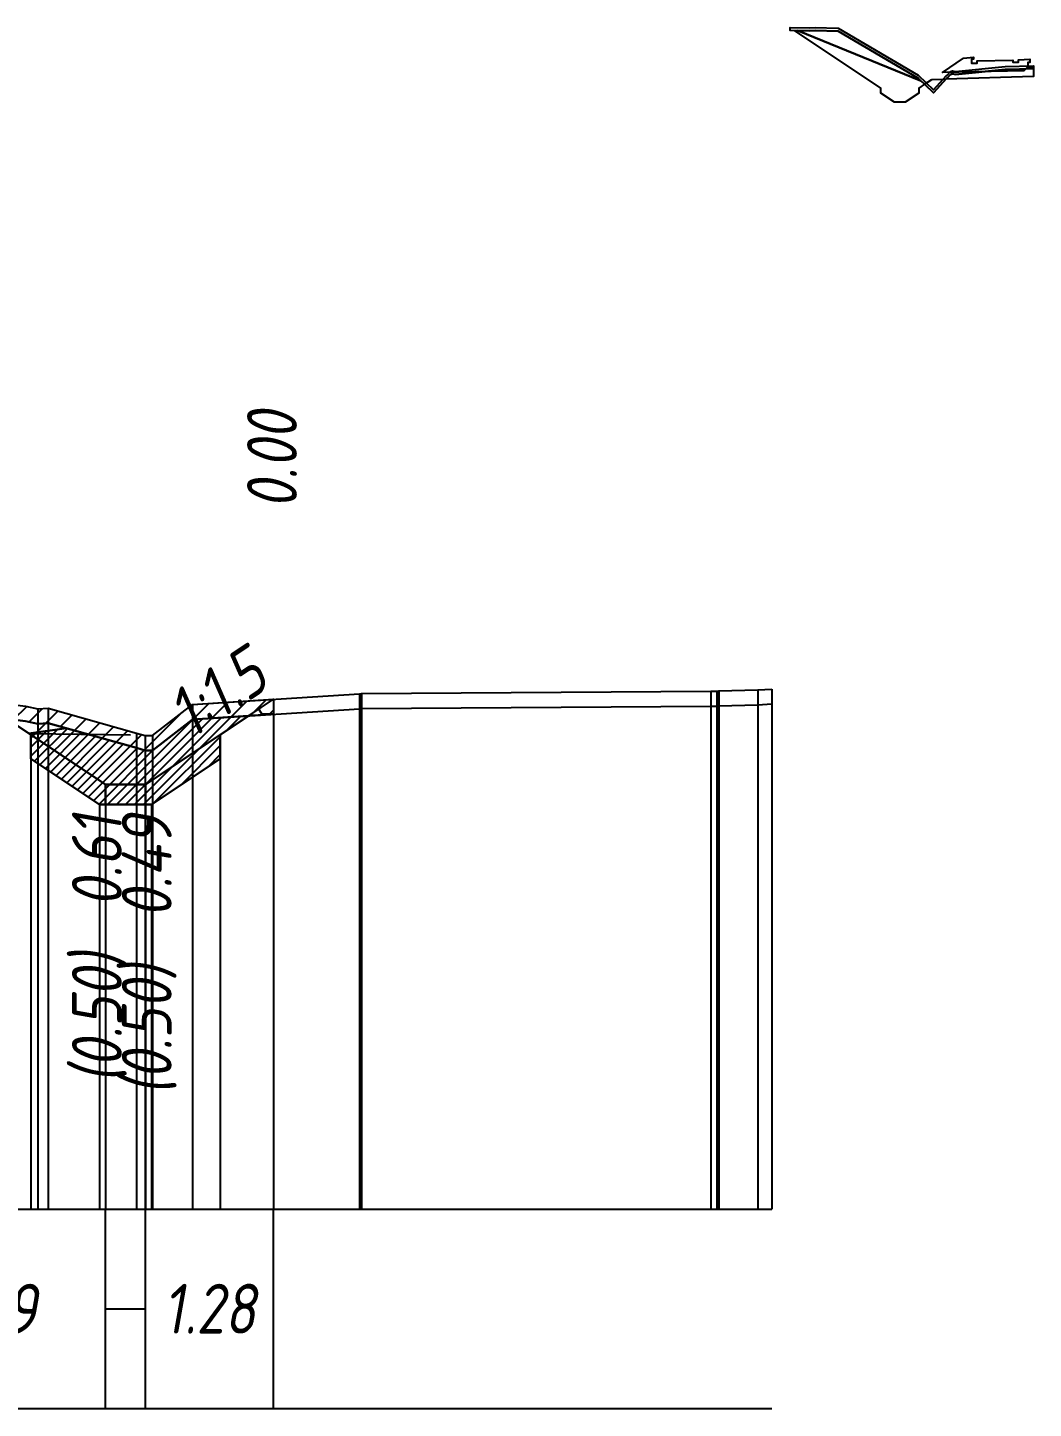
# Model space of a CAD drawing. Extents: x -717 to 1451, y -133302 to 233.
# Drawn here: x -117.5 to -67, y -108583.1 to -108513.8 of the extents above; entities that cross this region are included whole.
import ezdxf
from ezdxf.enums import TextEntityAlignment as Align

# ---------------------------------------------------------------- set-up
doc = ezdxf.new("R2010")
doc.units = 0
doc.linetypes.add('штриховая', pattern=[0.75, 0.5, -0.25])
for name, color, linetype in [('Интерполированный поперечник', 2, 'Continuous'), ('Код_514', 1, 'Continuous'), ('Контур_0', 7, 'Continuous'), ('Контур_508', 7, 'Continuous'), ('Контур_512', 7, 'Continuous'), ('Контур_513', 7, 'Continuous'), ('Контур_818', 7, 'Continuous'), ('Красный поперечник', 1, 'Continuous'), ('Объём_2650', 7, 'Continuous'), ('Объём_2661', 7, 'Continuous'), ('Объём_2663', 7, 'Continuous'), ('Объём_2664', 7, 'Continuous'), ('Объём_2666', 7, 'Continuous'), ('Рабочие отметки', 7, 'Continuous'), ('Рабочие отметки доп.', 7, 'Continuous'), ('Таблица', 7, 'Continuous'), ('Уклоны проезжей части', 7, 'Continuous'), ('Черный поперечник', 3, 'Continuous')]:
    doc.layers.add(name, color=color, linetype=linetype)
for name, color, linetype, true_color in [('Контур_2570', 7, 'Continuous', 0x80ff00), ('Контур_2583', 3, 'Continuous', 0x00ff00), ('Контур_2584', 3, 'Continuous', 0x00ff00), ('Контур_2736', 4, 'Continuous', 0x00ffff), ('Контур_2737', 4, 'Continuous', 0x00ffff), ('Контур_2738', 4, 'Continuous', 0x00ffff), ('Контур_2739', 4, 'Continuous', 0x00ffff), ('Контур_2741', 4, 'Continuous', 0x00ffff), ('Контур_2742', 4, 'Continuous', 0x00ffff), ('Контур_2743', 4, 'Continuous', 0x00ffff), ('Контур_2744', 7, 'Continuous', 0xa4ffff), ('Контур_2745', 7, 'Continuous', 0xa4ffff), ('Контур_2747', 4, 'Continuous', 0x00ffff), ('Контур_2748', 4, 'Continuous', 0x00ffff), ('Контур_2749', 4, 'Continuous', 0x00ffff), ('Контур_2750', 4, 'Continuous', 0x00ffff), ('Контур_2751', 4, 'Continuous', 0x00ffff), ('Контур_2752', 4, 'Continuous', 0x00ffff), ('Контур_703', 4, 'Continuous', 0x00ffff), ('Контур_705', 4, 'Continuous', 0x00ffff), ('Контур_707', 4, 'Continuous', 0x00ffff), ('Контур_720', 131, 'Continuous', 0xaaffff), ('Объём_2563', 7, 'Continuous', 0xff8000), ('Объём_2570', 7, 'Continuous', 0x80ff00), ('Объём_2583', 3, 'Continuous', 0x00ff00), ('Объём_2584', 3, 'Continuous', 0x00ff00), ('Объём_2594', 3, 'Continuous', 0x00ff00), ('Объём_2598', 3, 'Continuous', 0x00ff00), ('Объём_2600', 7, 'Continuous', 0x808000), ('Объём_2620', 2, 'Continuous', 0xffff00), ('Объём_2746', 2, 'Continuous', 0xffff00)]:
    doc.layers.add(name, color=color, linetype=linetype, true_color=true_color)
doc.styles.add('М', font='romand.shx', dxfattribs={"width": 0.8, "oblique": 10, "height": 2.5})

msp = doc.modelspace()

# ---------------------------------------------------------------- hatches: boundary and pattern name
at = {"layer": 'Объём_2570'}
h = msp.add_hatch(dxfattribs=at)
h.set_pattern_fill('ANSI31', color=256, scale=0.2)
h.set_pattern_definition([(45, (-402.9053, 64.8836), (-0.449012806, 0.449012806), [])])
h.paths.add_polyline_path([(-105.134, -108548.295), (-109.205, -108548.551), (-111.211, -108550.117), (-111.578, -108550.111), (-112.003, -108549.985), (-116.44, -108548.737), (-116.962, -108548.776), (-117.568, -108548.638), (-129.518, -108547.116), (-139.652, -108545.79), (-142.994, -108545.689), (-142.994, -108544.939), (-139.652, -108545.04), (-129.518, -108546.366), (-117.568, -108547.888), (-116.962, -108548.026), (-116.44, -108547.987), (-112.003, -108549.235), (-111.578, -108549.361), (-111.211, -108549.367), (-109.205, -108547.801), (-105.134, -108547.545)])
at = {"layer": 'Объём_2600'}
h = msp.add_hatch(dxfattribs=at)
h.set_pattern_fill('HONEY', color=5, scale=0.3)
h.set_pattern_definition([(0, (-402.9053, 64.8836), (1.42875, 0.8248891935), [0.9525, -1.905]), (120, (-402.9053, 64.8836), (-1.428749997, 0.824889199), [0.9525, -1.905]), (60, (-402.9053, 64.8836), (3e-09, 1.6497783924), [-1.905, 0.9525])])
h.paths.add_polyline_path([(-106.376, -108548.373), (-105.134, -108547.545), (-105.134, -108548.295)])
h = msp.add_hatch(dxfattribs=at)
h.set_pattern_fill('ANSI31', color=6, scale=0.4)
h.set_pattern_definition([(45, (-402.9053, 64.8836), (-0.898025612, 0.898025612), [])])
h.paths.add_polyline_path([(-117.568, -108548.638), (-116.962, -108548.776), (-116.44, -108548.737), (-115.518, -108548.996), (-117.404, -108549.26), (-118.519, -108548.516)])
at = {"layer": 'Объём_2620'}
h = msp.add_hatch(dxfattribs=at)
h.set_pattern_fill('ANSI31', color=2, scale=0.1)
h.set_pattern_definition([(45, (-402.90532, 64.8836), (-0.224506403, 0.224506403), [])])
h.paths.add_polyline_path([(-117.157, -108549.225), (-115.518, -108548.996), (-112.003, -108549.985), (-111.578, -108550.111), (-111.211, -108550.117), (-109.205, -108548.551), (-106.376, -108548.373), (-107.805, -108549.326), (-107.805, -108550.528), (-111.252, -108552.826), (-113.858, -108552.826), (-117.305, -108550.528), (-117.305, -108549.326), (-117.404, -108549.26)])

# ---------------------------------------------------------------- linework, layer by layer
at = {"layer": 'Интерполированный поперечник', "linetype": 'штриховая', "ltscale": 10, "flags": 128}
msp.add_lwpolyline([(-259.797, -108547.396), (-111.547, -108549.336)], dxfattribs=at)
at = {"layer": 'Код_514'}
for p, q in [((-113.555, -108583.116), (-113.555, -108573.116)), ((-111.555, -108583.116), (-111.555, -108573.116)), ((-105.134, -108583.116), (-105.134, -108573.116)), ((-113.555, -108578.116), (-111.555, -108578.116))]:
    msp.add_line(p, q, dxfattribs=at)
at = {"layer": 'Контур_0', "flags": 128}
for points in [[(-125.494, -108543.866), (-117.404, -108549.26), (-117.404, -108549.26), (-117.404, -108549.26), (-117.404, -108549.26), (-117.404, -108549.26), (-117.404, -108549.26), (-117.404, -108549.26), (-117.404, -108549.26), (-117.404, -108549.26), (-117.404, -108549.26), (-117.404, -108549.26), (-117.404, -108549.26), (-117.404, -108549.26), (-117.404, -108549.26), (-113.555, -108551.826)], [(-125.494, -108543.866), (-117.404, -108549.26), (-117.404, -108549.26), (-117.404, -108549.26), (-117.404, -108549.26), (-117.404, -108549.26), (-117.404, -108549.26), (-117.404, -108549.26), (-117.404, -108549.26), (-117.404, -108549.26), (-117.404, -108549.26), (-117.404, -108549.26), (-117.404, -108549.26), (-117.404, -108549.26), (-117.404, -108549.26), (-113.555, -108551.826), (-111.555, -108551.826), (-105.134, -108547.545), (-105.134, -108547.545), (-105.134, -108547.545), (-105.134, -108547.545), (-105.134, -108547.545), (-105.134, -108547.545), (-105.134, -108547.545), (-105.134, -108547.545), (-105.134, -108547.545), (-105.134, -108547.545), (-105.134, -108547.545), (-105.134, -108547.545), (-105.134, -108547.545)]]:
    msp.add_lwpolyline(points, dxfattribs=at)
at = {"layer": 'Контур_2570', "flags": 128}
msp.add_lwpolyline([(-142.994, -108545.689), (-141.872, -108545.721), (-139.652, -108545.79), (-129.518, -108547.116), (-117.568, -108548.638), (-116.962, -108548.776), (-116.44, -108548.737), (-112.003, -108549.985), (-111.578, -108550.111), (-111.211, -108550.117), (-109.205, -108548.551), (-100.819, -108548.025), (-100.718, -108547.998), (-83.188, -108547.881), (-82.901, -108547.887), (-82.79, -108547.871), (-80.838, -108547.821), (-80.134, -108547.777)], dxfattribs=at)
at = {"layer": 'Контур_2583', "flags": 128}
for points in [[(-113.555, -108551.826), (-117.305, -108549.326), (-117.305, -108550.528), (-113.858, -108552.826), (-113.555, -108552.826), (-113.555, -108551.826)], [(-107.805, -108550.528), (-107.805, -108549.326), (-111.555, -108551.826), (-111.555, -108552.826), (-111.252, -108552.826), (-107.805, -108550.528)]]:
    msp.add_lwpolyline(points, dxfattribs=at)
at = {"layer": 'Контур_2584', "flags": 128}
msp.add_lwpolyline([(-113.555, -108551.826), (-113.555, -108552.826), (-111.555, -108552.826), (-111.555, -108551.826), (-113.555, -108551.826)], dxfattribs=at)
at = {"layer": 'Контур_2736', "flags": 128}
for points in [[(-125.494, -108543.866), (-117.404, -108549.26)], [(-117.404, -108549.26), (-113.555, -108551.826)]]:
    msp.add_lwpolyline(points, dxfattribs=at)
at = {"layer": 'Контур_2737', "flags": 128}
msp.add_lwpolyline([(-117.404, -108549.26), (-117.404, -108549.26)], dxfattribs=at)
at = {"layer": 'Контур_2738', "flags": 128}
msp.add_lwpolyline([(-117.404, -108549.26), (-117.404, -108549.26)], dxfattribs=at)
at = {"layer": 'Контур_2739', "flags": 128}
msp.add_lwpolyline([(-117.404, -108549.26), (-117.404, -108549.26)], dxfattribs=at)
at = {"layer": 'Контур_2741', "flags": 128}
msp.add_lwpolyline([(-105.134, -108547.545), (-105.134, -108547.545)], dxfattribs=at)
at = {"layer": 'Контур_2742', "flags": 128}
msp.add_lwpolyline([(-105.134, -108547.545), (-105.134, -108547.545)], dxfattribs=at)
at = {"layer": 'Контур_2743', "flags": 128}
msp.add_lwpolyline([(-105.134, -108547.545), (-105.134, -108547.545)], dxfattribs=at)
at = {"layer": 'Контур_2744', "flags": 128}
msp.add_lwpolyline([(-105.134, -108547.545), (-105.134, -108547.545)], dxfattribs=at)
msp.add_lwpolyline([(-105.134, -108547.545), (-105.134, -108547.545)], dxfattribs=at)
msp.add_lwpolyline([(-105.134, -108547.545), (-105.134, -108547.545)], dxfattribs=at)
msp.add_lwpolyline([(-105.134, -108547.545), (-105.134, -108547.545)], dxfattribs=at)
msp.add_lwpolyline([(-105.134, -108547.545), (-105.134, -108547.545)], dxfattribs=at)
msp.add_lwpolyline([(-105.134, -108547.545), (-105.134, -108547.545)], dxfattribs=at)
at = {"layer": 'Контур_2745', "flags": 128}
msp.add_lwpolyline([(-117.404, -108549.26), (-117.404, -108549.26)], dxfattribs=at)
msp.add_lwpolyline([(-117.404, -108549.26), (-117.404, -108549.26)], dxfattribs=at)
msp.add_lwpolyline([(-117.404, -108549.26), (-117.404, -108549.26)], dxfattribs=at)
msp.add_lwpolyline([(-117.404, -108549.26), (-117.404, -108549.26)], dxfattribs=at)
msp.add_lwpolyline([(-117.404, -108549.26), (-117.404, -108549.26)], dxfattribs=at)
msp.add_lwpolyline([(-117.404, -108549.26), (-117.404, -108549.26)], dxfattribs=at)
at = {"layer": 'Контур_2747', "flags": 128}
msp.add_lwpolyline([(-117.404, -108549.26), (-117.404, -108549.26)], dxfattribs=at)
at = {"layer": 'Контур_2748', "flags": 128}
msp.add_lwpolyline([(-117.404, -108549.26), (-117.404, -108549.26)], dxfattribs=at)
at = {"layer": 'Контур_2749', "flags": 128}
msp.add_lwpolyline([(-117.404, -108549.26), (-117.404, -108549.26)], dxfattribs=at)
at = {"layer": 'Контур_2750', "flags": 128}
msp.add_lwpolyline([(-105.134, -108547.545), (-105.134, -108547.545)], dxfattribs=at)
at = {"layer": 'Контур_2751', "flags": 128}
msp.add_lwpolyline([(-105.134, -108547.545), (-105.134, -108547.545)], dxfattribs=at)
at = {"layer": 'Контур_2752', "flags": 128}
msp.add_lwpolyline([(-105.134, -108547.545), (-105.134, -108547.545)], dxfattribs=at)
at = {"layer": 'Контур_508', "flags": 128}
msp.add_lwpolyline([(-237.994, -108545.316), (-190.494, -108544.366), (-142.994, -108545.316), (-142.994, -108547.691), (-118.662, -108548.421), (-117.305, -108549.326), (-117.305, -108550.528), (-113.858, -108552.826), (-113.555, -108552.826), (-111.555, -108552.826), (-111.252, -108552.826), (-107.805, -108550.528), (-107.805, -108549.326), (-105.134, -108547.545)], dxfattribs=at)
at = {"layer": 'Контур_512', "flags": 128}
msp.add_lwpolyline([(-142.994, -108547.691), (-118.662, -108548.421), (-117.305, -108549.326), (-117.305, -108550.528), (-113.858, -108552.826), (-113.555, -108552.826), (-111.555, -108552.826), (-111.252, -108552.826), (-107.805, -108550.528), (-107.805, -108549.326), (-105.134, -108547.545)], dxfattribs=at)
at = {"layer": 'Контур_513', "flags": 128}
msp.add_lwpolyline([(-237.994, -108545.316), (-190.494, -108544.366), (-142.994, -108545.316), (-142.994, -108547.691), (-118.662, -108548.421), (-117.305, -108549.326), (-117.305, -108550.528), (-113.858, -108552.826), (-113.555, -108552.826), (-111.555, -108552.826), (-111.252, -108552.826), (-107.805, -108550.528), (-107.805, -108549.326), (-105.134, -108547.545)], dxfattribs=at)
at = {"layer": 'Контур_703', "flags": 128}
msp.add_lwpolyline([(-125.494, -108543.866), (-117.404, -108549.26)], dxfattribs=at)
at = {"layer": 'Контур_705', "flags": 128}
msp.add_lwpolyline([(-117.404, -108549.26), (-117.404, -108549.26)], dxfattribs=at)
at = {"layer": 'Контур_707', "flags": 128}
msp.add_lwpolyline([(-111.555, -108551.826), (-105.134, -108547.545)], dxfattribs=at)
at = {"layer": 'Контур_720', "flags": 128}
msp.add_lwpolyline([(-113.555, -108551.826), (-111.555, -108551.826)], dxfattribs=at)
at = {"layer": 'Контур_818', "flags": 128}
msp.add_lwpolyline([(-142.994, -108545.689), (-141.872, -108545.721), (-139.652, -108545.79), (-129.518, -108547.116), (-117.568, -108548.638), (-116.962, -108548.776), (-116.44, -108548.737), (-112.003, -108549.985), (-111.578, -108550.111), (-111.211, -108550.117), (-109.205, -108548.551), (-105.134, -108548.295)], dxfattribs=at)
at = {"layer": 'Красный поперечник'}
for p, q in [((-125.494, -108543.866), (-113.555, -108551.826)), ((-111.555, -108551.826), (-105.134, -108547.545)), ((-105.134, -108547.545), (-105.134, -108573.116)), ((-117.305, -108549.326), (-117.305, -108573.116)), ((-107.805, -108549.326), (-107.805, -108573.116)), ((-117.305, -108550.528), (-117.305, -108573.116)), ((-107.805, -108550.528), (-107.805, -108573.116)), ((-113.555, -108551.826), (-111.555, -108551.826)), ((-113.858, -108552.826), (-113.858, -108573.116)), ((-113.555, -108552.826), (-113.555, -108573.116)), ((-111.555, -108552.826), (-111.555, -108573.116)), ((-111.252, -108552.826), (-111.252, -108573.116))]:
    msp.add_line(p, q, dxfattribs=at)
at = {"layer": 'Объём_2563', "color": 250, "flags": 128}
msp.add_lwpolyline([(-67.316, -108515.833), (-67.5, -108516.017), (-71.583, -108516.099), (-70.516, -108515.387), (-70.02, -108515.325), (-70.02, -108515.425), (-70.12, -108515.425), (-70.12, -108515.625), (-69.84, -108515.625), (-69.84, -108515.512), (-68.04, -108515.476), (-68.04, -108515.584), (-67.76, -108515.584), (-67.76, -108515.46), (-67.196, -108515.435), (-67.196, -108515.597), (-67.296, -108515.598), (-67.296, -108515.798), (-67.016, -108515.797), (-67.016, -108515.827), (-67.316, -108515.833), (-67.316, -108515.833)], dxfattribs=at)
at = {"layer": 'Объём_2570', "flags": 128}
for points in [[(-67.016, -108515.907), (-68.436, -108515.95), (-70.922, -108516.198), (-70.925, -108516.194), (-71.073, -108516.159), (-71.166, -108516.202), (-71.334, -108516.379), (-71.377, -108516.398), (-72.03, -108517.115), (-72.8, -108516.383), (-76.802, -108514.026), (-76.828, -108514.027), (-77.954, -108513.997), (-78.224, -108514), (-79.224, -108513.999), (-79.224, -108513.849), (-78.224, -108513.85), (-77.954, -108513.847), (-76.828, -108513.877), (-76.802, -108513.876), (-72.8, -108516.233), (-72.03, -108516.965), (-71.377, -108516.248), (-71.334, -108516.229), (-71.166, -108516.052), (-71.073, -108516.009), (-70.925, -108516.044), (-70.922, -108516.048), (-68.436, -108515.8), (-67.016, -108515.756), (-67.016, -108515.907), (-67.016, -108515.907)], [(-105.134, -108548.295), (-109.205, -108548.551), (-111.211, -108550.117), (-111.578, -108550.111), (-112.003, -108549.985), (-116.44, -108548.737), (-116.962, -108548.776), (-117.568, -108548.638), (-129.518, -108547.116), (-139.652, -108545.79), (-142.994, -108545.689), (-142.994, -108544.939), (-139.652, -108545.04), (-129.518, -108546.366), (-117.568, -108547.888), (-116.962, -108548.026), (-116.44, -108547.987), (-112.003, -108549.235), (-111.578, -108549.361), (-111.211, -108549.367), (-109.205, -108547.801), (-105.134, -108547.545), (-105.134, -108548.295), (-105.134, -108548.295)]]:
    msp.add_lwpolyline(points, dxfattribs=at)
at = {"layer": 'Объём_2583', "flags": 128}
for points in [[(-113.555, -108551.826), (-117.305, -108549.326), (-117.305, -108550.528), (-113.858, -108552.826), (-113.555, -108552.826), (-113.555, -108551.826)], [(-107.805, -108550.528), (-107.805, -108549.326), (-111.555, -108551.826), (-111.555, -108552.826), (-111.252, -108552.826), (-107.805, -108550.528)]]:
    msp.add_lwpolyline(points, dxfattribs=at)
at = {"layer": 'Объём_2584', "flags": 128}
msp.add_lwpolyline([(-113.555, -108551.826), (-113.555, -108552.826), (-111.555, -108552.826), (-111.555, -108551.826), (-113.555, -108551.826)], dxfattribs=at)
at = {"layer": 'Объём_2594', "flags": 128}
for points in [[(-117.305, -108549.326), (-113.555, -108551.826)], [(-111.555, -108551.826), (-107.805, -108549.326)]]:
    msp.add_lwpolyline(points, dxfattribs=at)
at = {"layer": 'Объём_2598', "flags": 128}
msp.add_lwpolyline([(-113.555, -108551.826), (-111.555, -108551.826)], dxfattribs=at)
at = {"layer": 'Объём_2600', "color": 5, "flags": 128}
for points in [[(-72.118, -108516.455), (-71.411, -108516.434), (-72.03, -108517.115), (-72.471, -108516.691), (-72.118, -108516.455), (-72.118, -108516.455)], [(-106.376, -108548.373), (-105.134, -108547.545), (-105.134, -108548.295), (-106.376, -108548.373), (-106.376, -108548.373)]]:
    msp.add_lwpolyline(points, dxfattribs=at)
at = {"layer": 'Объём_2620', "flags": 128}
for points in [[(-73.456, -108517.587), (-73.977, -108517.587), (-74.666, -108517.128), (-74.666, -108516.887), (-78.998, -108513.999), (-78.854, -108513.999), (-72.658, -108516.516), (-72.471, -108516.691), (-72.766, -108516.887), (-72.766, -108517.128), (-73.456, -108517.587), (-73.456, -108517.587)], [(-117.157, -108549.225), (-115.518, -108548.996), (-112.003, -108549.985), (-111.578, -108550.111), (-111.211, -108550.117), (-109.205, -108548.551), (-106.376, -108548.373), (-107.805, -108549.326), (-107.805, -108550.528), (-111.252, -108552.826), (-113.858, -108552.826), (-117.305, -108550.528), (-117.305, -108549.326), (-117.404, -108549.26), (-117.157, -108549.225), (-117.157, -108549.225)]]:
    msp.add_lwpolyline(points, dxfattribs=at)
at = {"layer": 'Объём_2650', "color": 6, "flags": 128}
for points in [[(-78.224, -108514), (-77.954, -108513.997), (-76.828, -108514.027), (-76.802, -108514.026), (-72.8, -108516.383), (-72.658, -108516.516), (-78.854, -108513.999), (-78.224, -108514), (-78.224, -108514)], [(-67.016, -108516.302), (-71.411, -108516.434), (-71.377, -108516.398), (-71.334, -108516.379), (-71.166, -108516.202), (-71.073, -108516.159), (-70.925, -108516.194), (-70.922, -108516.198), (-68.436, -108515.95), (-67.016, -108515.906), (-67.016, -108516.302), (-67.016, -108516.302)], [(-117.568, -108548.638), (-116.962, -108548.776), (-116.44, -108548.737), (-115.518, -108548.996), (-117.404, -108549.26), (-118.519, -108548.516), (-117.568, -108548.638), (-117.568, -108548.638)]]:
    msp.add_lwpolyline(points, dxfattribs=at)
at = {"layer": 'Объём_2661', "flags": 128}
msp.add_lwpolyline([(-125.494, -108543.866), (-117.404, -108549.26)], dxfattribs=at)
at = {"layer": 'Объём_2663', "flags": 128}
for points in [[(-111.555, -108551.826), (-105.134, -108547.545)], [(-117.404, -108549.26), (-113.555, -108551.826)]]:
    msp.add_lwpolyline(points, dxfattribs=at)
at = {"layer": 'Объём_2664', "flags": 128}
msp.add_lwpolyline([(-113.555, -108551.826), (-111.555, -108551.826)], dxfattribs=at)
at = {"layer": 'Объём_2666', "flags": 128}
msp.add_lwpolyline([(-125.494, -108543.866), (-117.404, -108549.26)], dxfattribs=at)
at = {"layer": 'Объём_2746', "flags": 128}
msp.add_lwpolyline([(-113.555, -108551.826), (-111.555, -108551.826), (-107.805, -108549.326), (-107.805, -108550.528), (-111.252, -108552.826), (-113.858, -108552.826), (-117.305, -108550.528), (-117.305, -108549.326), (-113.555, -108551.826), (-113.555, -108551.826)], dxfattribs=at)
at = {"layer": 'Таблица'}
for p, q in [((-322.905, -108573.116), (-80.134, -108573.116)), ((-322.905, -108583.116), (-80.134, -108583.116))]:
    msp.add_line(p, q, dxfattribs=at)
at = {"layer": 'Черный поперечник', "color": 7}
for p, q in [((-83.188, -108547.131), (-83.188, -108573.116)), ((-82.901, -108547.137), (-82.901, -108573.116)), ((-82.79, -108547.121), (-82.79, -108573.116)), ((-80.838, -108547.071), (-80.838, -108573.116)), ((-80.134, -108547.027), (-80.134, -108573.116)), ((-109.205, -108547.801), (-109.205, -108573.116)), ((-100.819, -108547.275), (-100.819, -108573.116)), ((-100.718, -108547.248), (-100.718, -108573.116)), ((-116.962, -108548.026), (-116.962, -108573.116)), ((-116.44, -108547.987), (-116.44, -108573.116)), ((-112.003, -108549.235), (-112.003, -108573.116)), ((-111.578, -108549.361), (-111.578, -108573.116)), ((-111.211, -108549.367), (-111.211, -108573.116))]:
    msp.add_line(p, q, dxfattribs=at)
at = {"layer": 'Черный поперечник', "flags": 128}
msp.add_lwpolyline([(-241.62, -108545.073), (-191.427, -108543.545), (-190.494, -108543.572), (-141.872, -108544.971), (-139.652, -108545.04), (-129.518, -108546.366), (-117.568, -108547.888), (-116.962, -108548.026), (-116.44, -108547.987), (-112.003, -108549.235), (-111.578, -108549.361), (-111.211, -108549.367), (-109.205, -108547.801), (-100.819, -108547.275), (-100.718, -108547.248), (-83.188, -108547.131), (-82.901, -108547.137), (-82.79, -108547.121), (-80.838, -108547.071), (-80.134, -108547.027)], dxfattribs=at)

# ---------------------------------------------------------------- texts
at = {"layer": 'Код_514', "style": 'М', "oblique": 10, "width": 0.8}
for s, p in [('2.39', (-119.525, -108578.116)), ('1.28', (-108.344, -108578.116))]:
    msp.add_text(s, height=2.5, dxfattribs=at).set_placement(p, align=Align.MIDDLE_CENTER)
at = {"layer": 'Рабочие отметки', "color": 1, "style": 'М', "oblique": 10, "width": 0.8}
msp.add_text('0.00', height=2.5, rotation=90, dxfattribs=at).set_placement((-105.212, -108537.976), align=Align.MIDDLE_LEFT)
for s, p in [('0.61', (-113.995, -108553.353)), ('0.49', (-111.495, -108553.353))]:
    msp.add_text(s, height=2.5, rotation=90, dxfattribs=at).set_placement(p, align=Align.MIDDLE_RIGHT)
at = {"layer": 'Рабочие отметки доп.', "color": 1, "style": 'М', "oblique": 10, "width": 0.8}
for p in [(-113.995, -108560.253), (-111.495, -108560.853)]:
    msp.add_text('(0.50)', height=2.5, rotation=90, dxfattribs=at).set_placement(p, align=Align.MIDDLE_RIGHT)
at = {"layer": 'Уклоны проезжей части', "color": 1, "style": 'М', "oblique": 10, "width": 0.8}
msp.add_text('1:1.5', height=2.5, rotation=33.69007, dxfattribs=at).set_placement((-106.833, -108548.854), align=Align.BOTTOM_CENTER)

doc.saveas('drawing.dxf')
